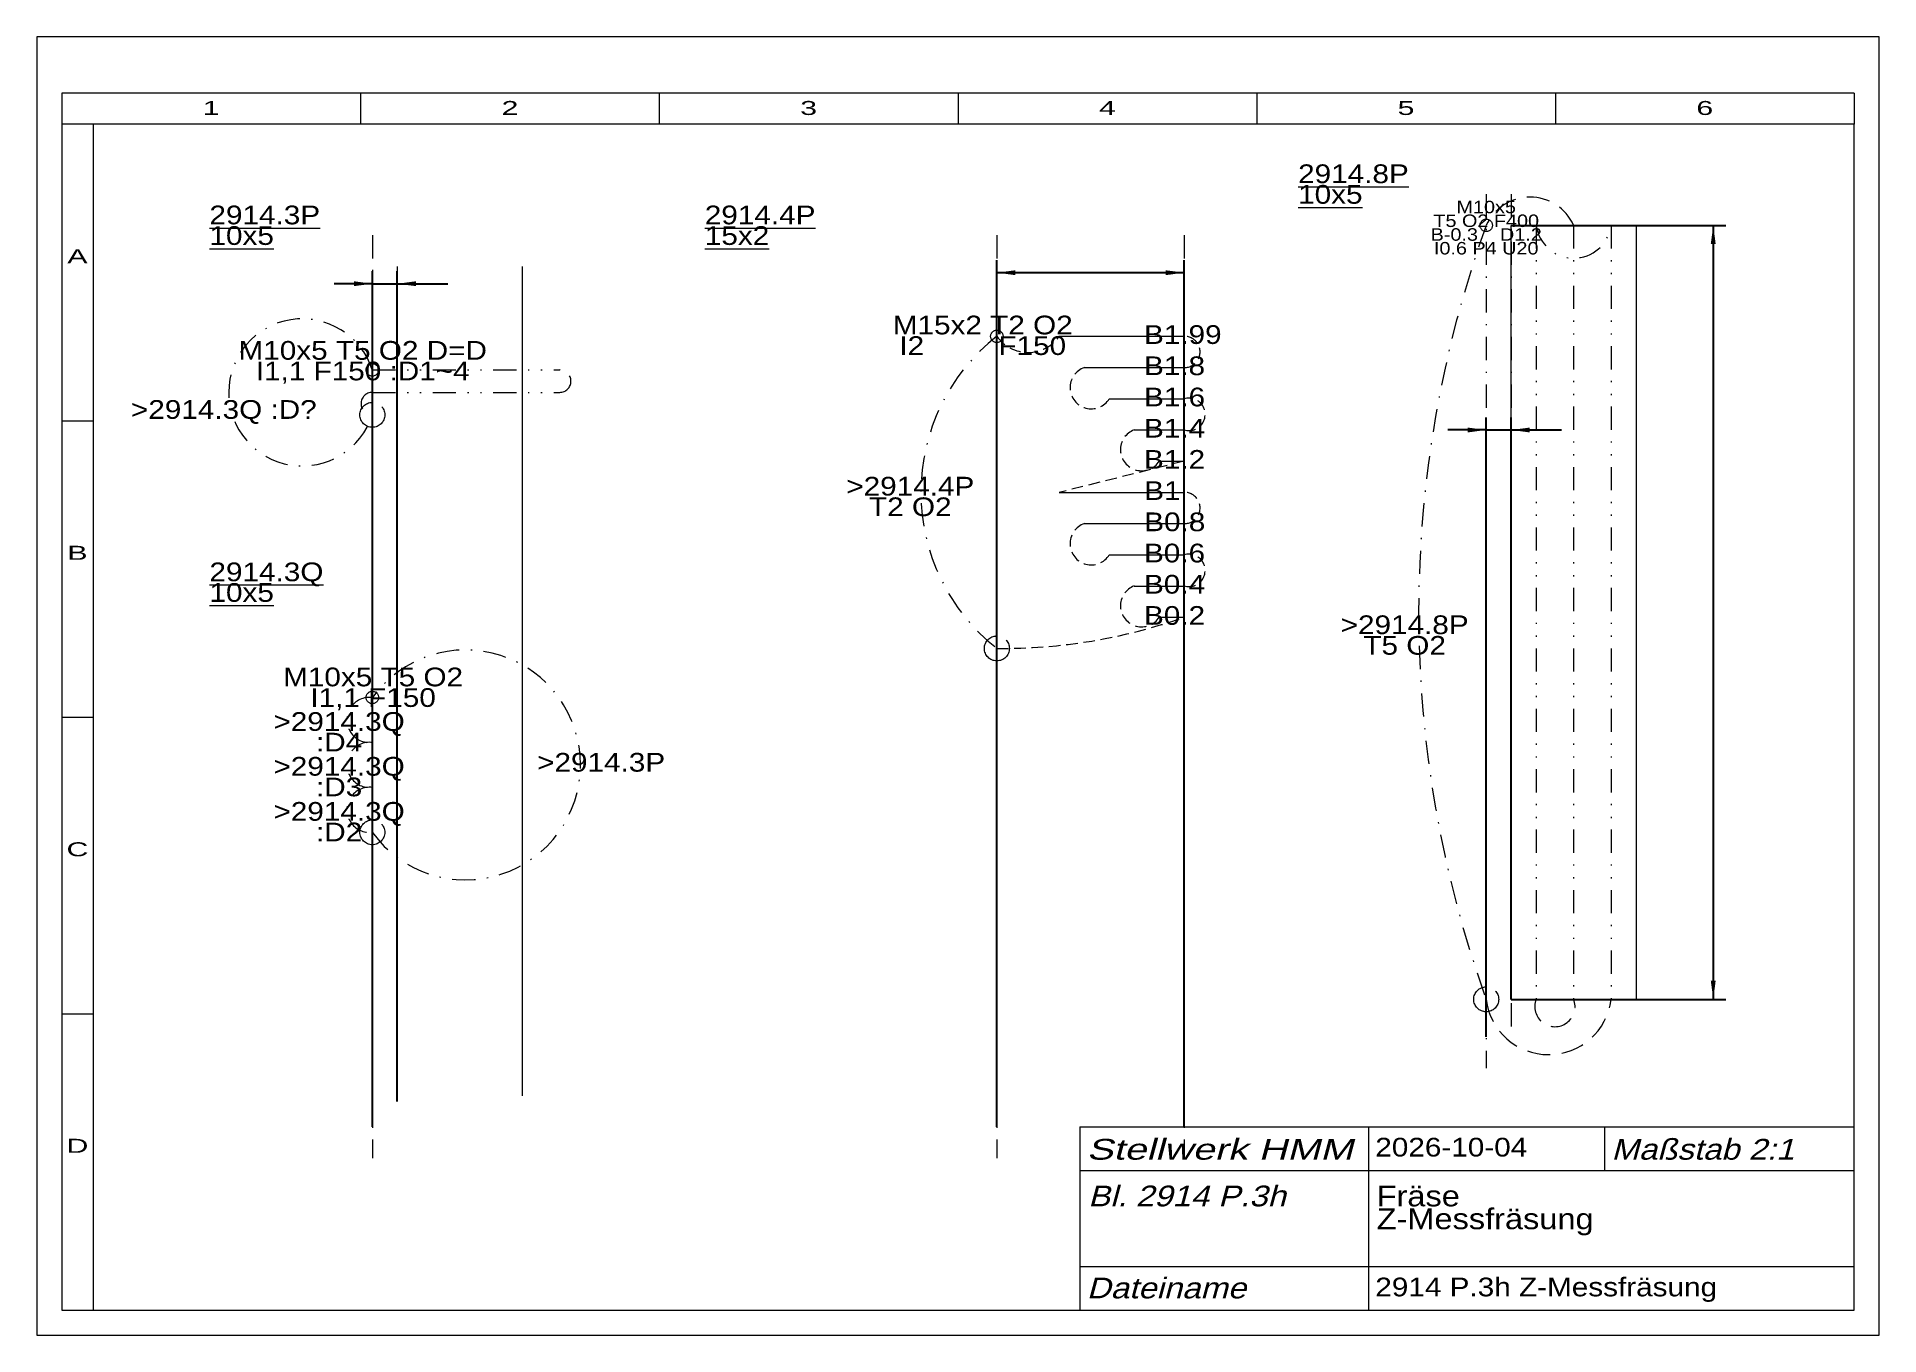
# Model space of a CAD drawing. Extents: x 0 to 148, y 0 to 104.
import ezdxf
from ezdxf.enums import TextEntityAlignment as Align

# ---------------------------------------------------------------- set-up
doc = ezdxf.new("R2010")
doc.units = 0
doc.header["$LTSCALE"] = 3.7125
for name, pattern in [('DASHDOT', [1, 0.5, -0.25, 0, -0.25]), ('DASHED', [0.75, 0.5, -0.25]), ('DIVIDE', [1.25, 0.5, -0.25, 0, -0.25, 0, -0.25]), ('HIDDEN', [0.375, 0.25, -0.125]), ('PHANTOM', [2.5, 1.25, -0.25, 0.25, -0.25, 0.25, -0.25])]:
    doc.linetypes.add(name, pattern=pattern)
for name, color, linetype, lineweight in [('2914 FRÄSE - HILFSTEILE', 7, 'CONTINUOUS', 0), ('2914_3P', 114, 'CONTINUOUS', 18), ('2914_3Q', 134, 'CONTINUOUS', 18), ('2914_4P', 114, 'CONTINUOUS', 18), ('2914_8P', 30, 'CONTINUOUS', 18), ('2914___ ANSCHLÄGE', 230, 'CONTINUOUS', 13), ('BEMASSUNG', 7, 'CONTINUOUS', 25), ('BESCHRIFTUNG', 7, 'CONTINUOUS', 25), ('MASSGRENZEN', 172, 'CONTINUOUS', 25), ('MASSLINIEN', 172, 'CONTINUOUS', 25), ('MASSTEXTE', 212, 'CONTINUOUS', 25), ('MITTELLINIEN', 5, 'DASHDOT', 13), ('STANDARD', 7, 'CONTINUOUS', 0)]:
    doc.layers.add(name, color=color, linetype=linetype, lineweight=lineweight)
doc.styles.add('Arial', font='arial.ttf')

# ---------------------------------------------------------------- blocks, each defined once
blk = doc.blocks.new('D401357824')
at = {"layer": 'MASSGRENZEN'}
for points in [[(27.36, 84.72), (25.88, 84.53), (25.88, 84.92)], [(29.36, 84.72), (30.85, 84.92), (30.85, 84.53)]]:
    blk.add_solid(points, dxfattribs=at)
at = {"layer": 'MASSLINIEN', "color": 172}
for p, q in [((27.36, 17.19), (27.36, 85.72)), ((29.36, 19.22), (29.36, 85.72)), ((27.36, 84.72), (24.3, 84.72)), ((27.36, 84.72), (29.36, 84.72)), ((29.36, 84.72), (33.4, 84.72))]:
    blk.add_line(p, q, dxfattribs=at)
blk = doc.blocks.new('D401357568')
at = {"layer": 'MASSGRENZEN'}
for points in [[(77.36, 85.61), (78.85, 85.8), (78.85, 85.41)], [(92.36, 85.61), (90.88, 85.41), (90.88, 85.8)]]:
    blk.add_solid(points, dxfattribs=at)
at = {"layer": 'MASSLINIEN', "color": 172}
for p, q in [((77.36, 17.19), (77.36, 86.61)), ((77.36, 85.61), (92.36, 85.61)), ((92.36, 17.19), (92.36, 86.61))]:
    blk.add_line(p, q, dxfattribs=at)
blk = doc.blocks.new('D401357312')
at = {"layer": 'MASSGRENZEN'}
for points in [[(116.54, 73.01), (115.05, 72.81), (115.05, 73.2)], [(118.54, 73.01), (120.03, 73.2), (120.03, 72.81)]]:
    blk.add_solid(points, dxfattribs=at)
at = {"layer": 'MASSLINIEN', "color": 172}
for p, q in [((116.54, 24.4), (116.54, 74.01)), ((118.54, 27.4), (118.54, 74.01)), ((116.54, 73.01), (113.48, 73.01)), ((116.54, 73.01), (118.54, 73.01)), ((118.54, 73.01), (122.58, 73.01))]:
    blk.add_line(p, q, dxfattribs=at)
blk = doc.blocks.new('D401357056')
at = {"layer": 'MASSGRENZEN'}
for points in [[(134.72, 89.4), (134.91, 87.91), (134.52, 87.91)], [(134.72, 27.4), (134.52, 28.89), (134.91, 28.89)]]:
    blk.add_solid(points, dxfattribs=at)
at = {"layer": 'MASSLINIEN', "color": 172}
for p, q in [((118.54, 89.4), (135.72, 89.4)), ((134.72, 89.4), (134.72, 27.4)), ((118.54, 27.4), (135.72, 27.4))]:
    blk.add_line(p, q, dxfattribs=at)

msp = doc.modelspace()

# ---------------------------------------------------------------- linework, layer by layer
at = {"layer": '2914 FRÄSE - HILFSTEILE', "linetype": 'DASHED'}
for p, q in [((118.54, 89.4), (128.54, 89.4)), ((128.54, 27.4), (118.54, 27.4))]:
    msp.add_line(p, q, dxfattribs=at)
at = {"layer": '2914 FRÄSE - HILFSTEILE'}
for p, q in [((118.54, 27.4), (118.54, 89.4)), ((128.54, 89.4), (128.54, 27.4)), ((29.36, 86.11), (29.36, 19.22)), ((39.36, 86.11), (39.36, 19.68))]:
    msp.add_line(p, q, dxfattribs=at)
at = {"layer": '2914_3P', "linetype": 'PHANTOM'}
for centre, radius in [((27.36, 51.58), 0.5), ((27.36, 40.78), 1)]:
    msp.add_circle(centre, radius, dxfattribs=at)
at = {"layer": '2914_3P', "linetype": 'DASHDOT'}
for centre in [(27.14, 49.78), (27.14, 46.18), (27.14, 42.58)]:
    msp.add_arc(centre, 1.81, 82.8038, 277.1962, dxfattribs=at)
at = {"layer": '2914_3Q', "linetype": 'DIVIDE'}
for p, q in [((27.36, 77.82), (42.36, 77.82)), ((27.36, 76.02), (42.36, 76.02))]:
    msp.add_line(p, q, dxfattribs=at)
at = {"layer": '2914_3Q', "linetype": 'PHANTOM'}
for centre, radius in [((27.36, 77.82), 0.5), ((27.36, 74.22), 1)]:
    msp.add_circle(centre, radius, dxfattribs=at)
at = {"layer": '2914_3Q', "linetype": 'DIVIDE'}
for centre, start, end in [((42.36, 76.92), 270, 450), ((27.36, 75.12), 90, 270)]:
    msp.add_arc(centre, 0.9, start, end, dxfattribs=at)
at = {"layer": '2914_4P'}
for p, q in [((82.36, 80.51), (92.36, 80.51)), ((84.36, 78.01), (92.36, 78.01)), ((86.36, 75.51), (92.36, 75.51)), ((88.36, 73.01), (92.36, 73.01)), ((90.36, 70.51), (92.36, 70.51)), ((82.36, 68.01), (92.36, 68.01)), ((84.36, 65.51), (92.36, 65.51)), ((86.36, 63.01), (92.36, 63.01)), ((88.36, 60.51), (92.36, 60.51)), ((90.36, 58.01), (92.36, 58.01))]:
    msp.add_line(p, q, dxfattribs=at)
at = {"layer": '2914_4P', "linetype": 'HIDDEN'}
msp.add_line((92.36, 70.51), (82.36, 68.01), dxfattribs=at)
at = {"layer": '2914_4P', "linetype": 'PHANTOM'}
for centre, radius in [((77.36, 80.51), 0.5), ((77.36, 55.51), 1)]:
    msp.add_circle(centre, radius, dxfattribs=at)
at = {"layer": '2914_4P', "linetype": 'HIDDEN'}
for centre, radius, start, end in [((79.86, 82.29), 3.07, 215.3934, 324.6066), ((92.38, 79.26), 1.25, 269.4612, 450.5388), ((84.92, 76.4), 1.7, 108.9719, 328.3478), ((92.74, 74.26), 1.3, 253.3654, 466.6346), ((88.95, 71.43), 1.69, 110.4267, 326.893), ((92.38, 66.76), 1.25, 269.4612, 450.5388), ((84.92, 63.9), 1.7, 108.9719, 328.3478), ((92.74, 61.76), 1.3, 253.3654, 466.6346), ((88.95, 58.93), 1.69, 110.4267, 326.893), ((77.8, 99.12), 43.61, 269.4212, 289.5034)]:
    msp.add_arc(centre, radius, start, end, dxfattribs=at)
at = {"layer": '2914_8P', "linetype": 'DIVIDE'}
for p, q in [((120.54, 89.4), (120.54, 27.4)), ((123.54, 89.4), (123.54, 27.4)), ((126.54, 89.4), (126.54, 27.4))]:
    msp.add_line(p, q, dxfattribs=at)
at = {"layer": '2914_8P', "linetype": 'PHANTOM'}
for centre, radius in [((116.54, 89.4), 0.5), ((116.54, 27.4), 1)]:
    msp.add_circle(centre, radius, dxfattribs=at)
at = {"layer": '2914_8P', "linetype": 'DASHED'}
for centre, radius, start, end in [((120.04, 87.82), 3.84, 24.368, 155.632), ((121.54, 28.01), 5.04, 186.9625, 353.0375), ((122.04, 26.82), 1.61, 158.8365, 381.1635)]:
    msp.add_arc(centre, radius, start, end, dxfattribs=at)
at = {"layer": '2914_8P', "linetype": 'DIVIDE'}
msp.add_arc((123.54, 89.8), 3.03, 187.5853, 352.4147, dxfattribs=at)
at = {"layer": '2914___ ANSCHLÄGE', "linetype": 'DASHDOT'}
msp.add_line((118.54, 91.9), (118.54, 24.9), dxfattribs=at)
for centre, radius, start, end in [((202.64, 58.4), 91.51, 160.1988, 199.8012), ((21.75, 76.02), 5.89, 17.7827, 342.2173), ((87.17, 68.01), 15.89, 128.1275, 231.8725), ((34.82, 46.18), 9.21, 215.9185, 504.0815)]:
    msp.add_arc(centre, radius, start, end, dxfattribs=at)
at = {"layer": 'MITTELLINIEN'}
for p, q in [((116.54, 91.9), (116.54, 21.9)), ((27.36, 88.61), (27.36, 14.69)), ((77.36, 88.61), (77.36, 14.69)), ((92.36, 88.61), (92.36, 14.69))]:
    msp.add_line(p, q, dxfattribs=at)
at = {"layer": 'STANDARD'}
for p, q in [((148, 104.5), (0.5, 104.5)), ((0.5, 104.5), (0.5, 0.5)), ((148, 0.5), (148, 104.5)), ((146, 100), (2.5, 100)), ((2.5, 100), (2.5, 97.5)), ((26.42, 100), (26.42, 97.5)), ((50.33, 100), (50.33, 97.5)), ((74.25, 100), (74.25, 97.5)), ((98.17, 100), (98.17, 97.5)), ((122.08, 100), (122.08, 97.5)), ((146, 100), (146, 97.5)), ((2.5, 97.5), (2.5, 2.5)), ((5, 97.5), (2.5, 97.5)), ((5, 97.5), (5, 2.5)), ((146, 97.5), (5, 97.5)), ((146, 2.5), (146, 97.5)), ((2.5, 73.75), (5, 73.75)), ((2.5, 50), (5, 50)), ((2.5, 26.25), (5, 26.25)), ((2.5, 2.5), (5, 2.5)), ((5, 2.5), (146, 2.5)), ((0.5, 0.5), (148, 0.5))]:
    msp.add_line(p, q, dxfattribs=at)
at = {"layer": 'STANDARD', "lineweight": 0}
for p, q in [((84.01, 17.2), (145.96, 17.2)), ((84.01, 17.2), (84.01, 2.5)), ((107.11, 17.2), (107.11, 2.5)), ((126.01, 17.2), (126.01, 13.7)), ((84.01, 13.7), (145.96, 13.7)), ((84.01, 6), (145.96, 6))]:
    msp.add_line(p, q, dxfattribs=at)

# ---------------------------------------------------------------- block references
at = {"layer": 'BEMASSUNG'}
for name in ['D401357056', 'D401357568', 'D401357824', 'D401357312']:
    msp.add_blockref(name, (0, 0), dxfattribs=at)

# ---------------------------------------------------------------- texts
at = {"layer": '2914_3P', "linetype": 'PHANTOM', "char_height": 1.5, "attachment_point": 5, "line_spacing_factor": 0.66, "style": 'Arial'}
for s, insert in [('\\W1.135082;M10x5 T5 O2\\PI1,1 F150', (27.42, 52.26)), ('\\W1.135121;>2914.3Q\\P:D4', (24.7, 48.83)), ('\\W1.135121;>2914.3Q\\P:D3', (24.7, 45.23)), ('\\W1.135121;>2914.3Q\\P:D2', (24.7, 41.63))]:
    msp.add_mtext(s, dxfattribs=dict(at, insert=insert))
at = {"layer": '2914_3Q', "linetype": 'PHANTOM', "insert": (26.59, 78.42), "char_height": 1.5, "attachment_point": 5, "line_spacing_factor": 0.66, "style": 'Arial'}
msp.add_mtext('\\W1.135064;M10x5 T5 O2 D=D\\PI1,1 F150 :D1~4', dxfattribs=at)
at = {"layer": '2914_4P', "linetype": 'HIDDEN', "style": 'Arial'}
for s, width, p in [('B1.99', 1.135079, (89.14, 79.9)), ('B1.8', 1.135061, (89.14, 77.4)), ('B1.6', 1.135061, (89.14, 74.9)), ('B1.4', 1.135061, (89.14, 72.4)), ('B1.2', 1.135061, (89.14, 69.9)), ('B1', 1.13502, (89.16, 67.4)), ('B0.8', 1.135061, (89.16, 64.9)), ('B0.6', 1.135061, (89.14, 62.4)), ('B0.4', 1.135061, (89.14, 59.9)), ('B0.2', 1.13506, (89.14, 57.4))]:
    msp.add_text(s, height=1.5, dxfattribs=dict(at, width=width)).set_placement(p)
at = {"layer": '2914_4P', "linetype": 'PHANTOM', "insert": (76.23, 80.58), "char_height": 1.5, "attachment_point": 5, "line_spacing_factor": 0.66, "style": 'Arial'}
msp.add_mtext('\\W1.135082;M15x2 T2 O2\\PI2         F150', dxfattribs=at)
at = {"layer": '2914_8P', "linetype": 'DASHED', "insert": (116.54, 89.21), "char_height": 1, "attachment_point": 5, "line_spacing_factor": 0.66, "style": 'Arial'}
msp.add_mtext('\\W1.135082;M10x5\\PT5 O2 F400\\PB-0.3    D1.2\\PI0.6 P4 U20\\P', dxfattribs=at)
at = {"layer": '2914___ ANSCHLÄGE', "linetype": 'PHANTOM', "style": 'Arial'}
for s, width, p in [('>2914.3Q :D?', 1.135097, (15.47, 74.65)), ('>2914.3P', 1.13511, (45.68, 46.39))]:
    msp.add_text(s, height=1.5, dxfattribs=dict(at, width=width)).set_placement(p, align=Align.MIDDLE_CENTER)
at = {"layer": '2914___ ANSCHLÄGE', "linetype": 'DIVIDE', "char_height": 1.5, "attachment_point": 7, "line_spacing_factor": 0.66, "style": 'Arial'}
for s, insert in [('\\W1.135098;\\L2914.8P\\P10x5', (101.48, 91.11)), ('\\W1.135098;\\L2914.3P\\P10x5', (14.32, 87.81)), ('\\W1.135098;\\L2914.4P\\P15x2', (53.98, 87.81)), ('\\W1.135112;\\L2914.3Q\\P10x5', (14.32, 59.22))]:
    msp.add_mtext(s, dxfattribs=dict(at, insert=insert))
at = {"layer": '2914___ ANSCHLÄGE', "linetype": 'PHANTOM', "char_height": 1.5, "attachment_point": 5, "line_spacing_factor": 0.66, "style": 'Arial'}
for s, insert in [('\\W1.135110;>2914.4P\\PT2 O2', (70.43, 67.67)), ('\\W1.135110;>2914.8P\\PT5 O2', (110.01, 56.57))]:
    msp.add_mtext(s, dxfattribs=dict(at, insert=insert))
at = {"layer": 'BESCHRIFTUNG', "style": 'Arial', "oblique": 15}
for s, height, width, p in [('Stellwerk HMM', 1.6625, 1.365378, (84.56, 16.22)), ('Maßstab 2:1', 1.6625, 1.134934, (126.56, 16.22)), ('Bl. 2914 P.3h', 1.6625, 1.134924, (84.67, 12.48)), ('Dateiname', 1.663, 1.135074, (84.56, 5.11))]:
    msp.add_text(s, height=height, dxfattribs=dict(at, width=width)).set_placement(p, align=Align.TOP_LEFT)
at = {"layer": 'BESCHRIFTUNG', "style": 'Arial'}
for s, width, p in [('2026-10-04', 1.135137, (107.66, 16.31)), ('2914 P.3h Z-Messfräsung', 1.135086, (107.66, 5.11))]:
    msp.add_text(s, height=1.5, dxfattribs=dict(at, width=width)).set_placement(p, align=Align.TOP_LEFT)
at = {"layer": 'BESCHRIFTUNG', "insert": (107.77, 12.48), "char_height": 1.6625, "attachment_point": 1, "line_spacing_factor": 0.66, "style": 'Arial'}
msp.add_mtext('\\W1.121577;Fräse\\PZ-Messfräsung', dxfattribs=at)
at = {"layer": 'STANDARD', "style": 'Arial'}
for s, width, p in [('1', 1.547923, (14.46, 98.24)), ('2', 1.547922, (38.38, 98.24)), ('3', 1.547923, (62.29, 98.24)), ('4', 1.547923, (86.21, 98.24)), ('5', 1.547922, (110.12, 98.24)), ('6', 1.547923, (134.04, 98.24)), ('A', 1.547987, (3.75, 86.36)), ('B', 1.547987, (3.75, 62.61)), ('C', 1.548103, (3.75, 38.86)), ('D', 1.548104, (3.75, 15.11))]:
    msp.add_text(s, height=1.12, dxfattribs=dict(at, width=width)).set_placement(p, align=Align.CENTER)

doc.saveas('drawing.dxf')
